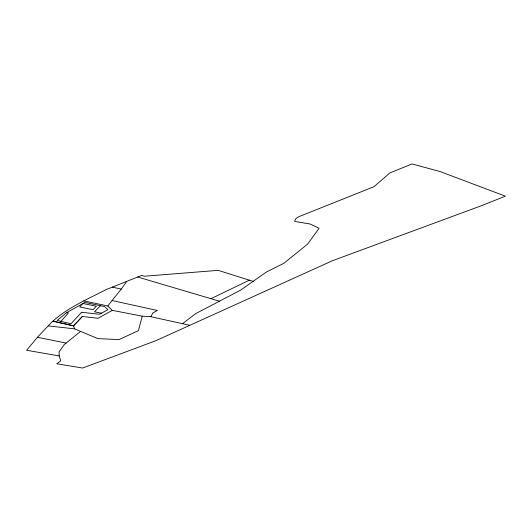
<?xml version="1.0" encoding="UTF-8"?>
<svg xmlns="http://www.w3.org/2000/svg" width="532" height="532" viewBox="0 0 532 532"><rect width="100%" height="100%" fill="white"/><g stroke="black" fill="none" stroke-linecap="round" stroke-linejoin="round"><path stroke-width="0.8" d="M189.611 325.258L150.962 316.72L142.21 316.161L138.466 330.611L118.995 339.602L97.808 338.605L74.64 328.869L48.193 325.877L37.446 337.281L26.6 350.275L59.212 355.935L60.734 360.842L56.791 363.755L82.62 368.038L155.849 340.706L332.5 260.693L480.848 205.917L505.4 196.182L439.937 171.49L412.027 163.962L389.923 172.9L373.976 186.699L299.503 216.418C297.415 217.315 294.622 218.825 294.801 221.452L310.189 224.025L319.087 228.268L307.709 244.042L283.802 263.327L266.399 272.012L240.77 290.046L195.696 313.607L182.516 323.689M150.962 316.72L152.757 313.055L157.332 310.475L112.046 300.527L107.85 305.986L83.75 300.879C70.916 307.682 58.108 315.084 48.193 325.877M112.046 300.527L121.243 289.095L126.729 281.395M60.954 321.341L68.448 312.889L66.833 312.563M142.21 316.161L112.299 310.362L98.028 318.269L82.34 316.5L73.536 325.85L53.034 321.182L73.522 325.843L82.327 316.493M100.442 305.687L94.543 311.792L101.379 313.182M80.545 331.423L64.219 344.616L59.072 351.925L59.212 355.935M83.75 300.879L106.227 289.561L141.652 275.436L144.332 276.234L218.153 270.349L253.179 281.362M249.335 280.151L210.958 298.691M37.446 337.281L66.048 343.047M112.338 287.147L121.243 289.095M137.695 277.019L219.437 301.198M107.85 305.986L112.299 310.362M73.522 325.843L74.64 328.869M82.886 303.493L79.72 306.991L93.073 309.697L96.372 306.246L82.886 303.493M81.615 312.271L70.909 323.815L57.183 320.404L66.567 312.716L84.841 302.389L104.624 306.572L107.876 309.744L99.324 314.266L81.615 312.271"/></g></svg>
